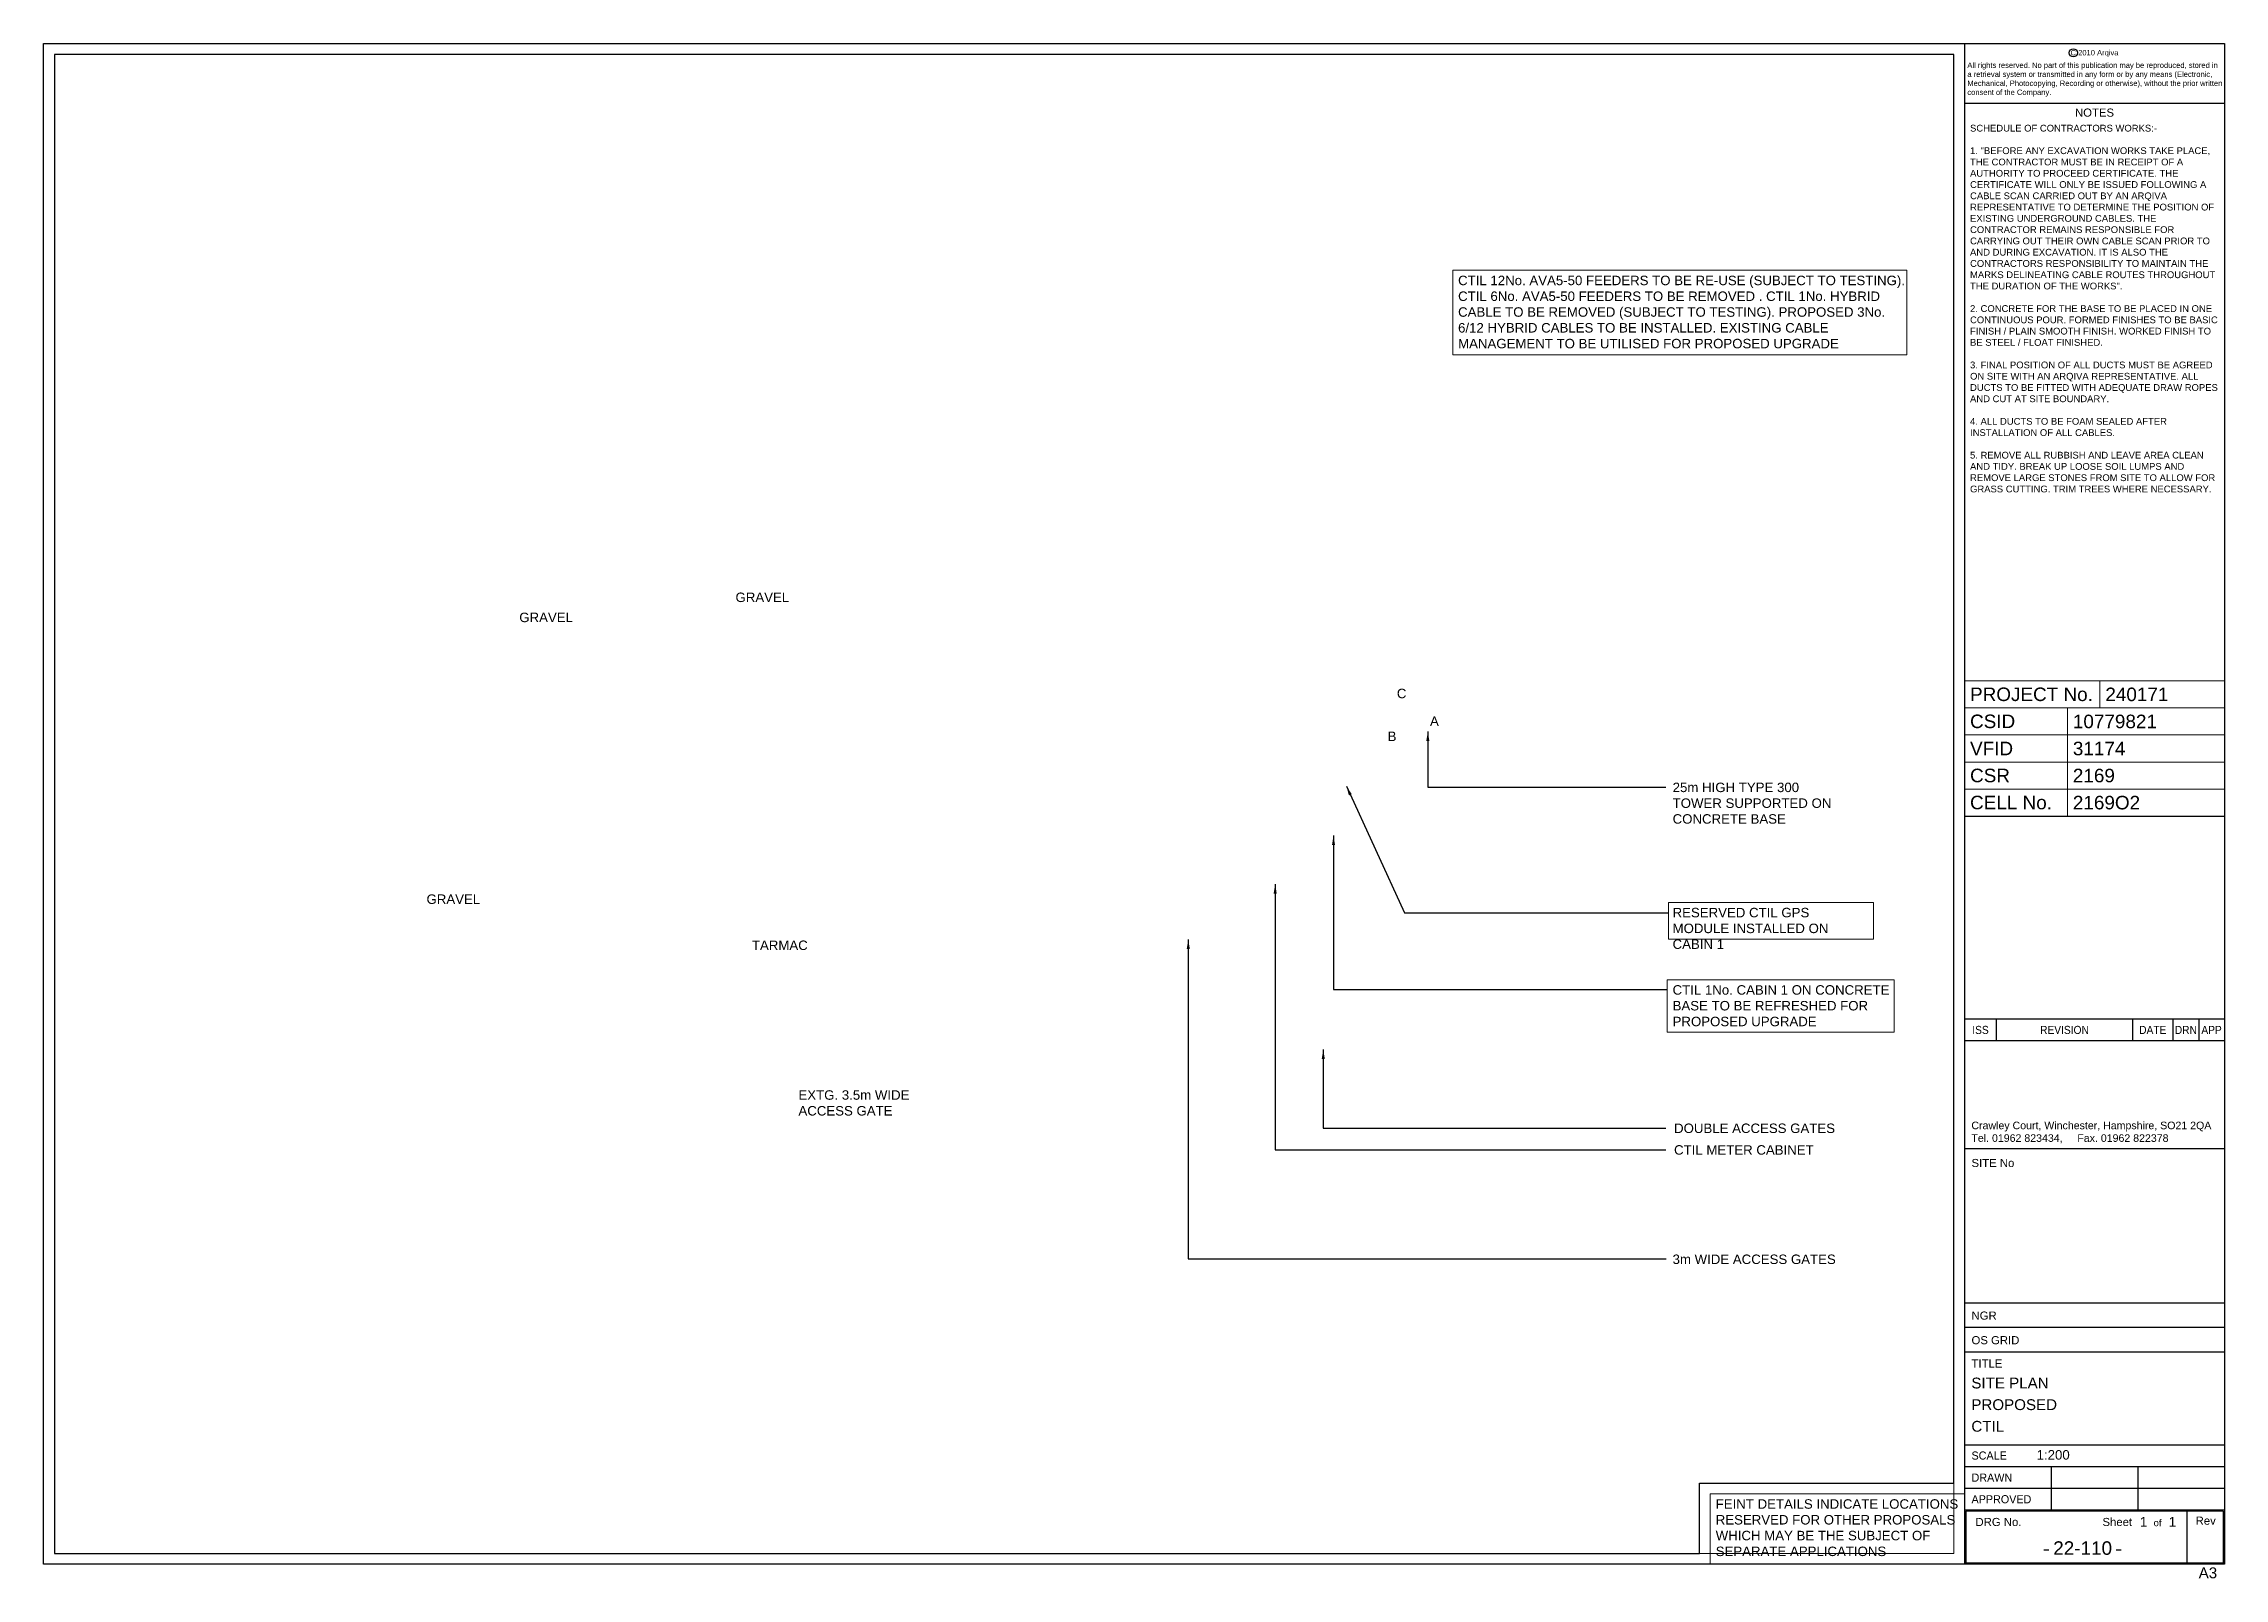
# Paper-space layout '22-110 CTIL SITE PLAN' of a CAD drawing. Header units: millimetres. Extents: x 0 to 403, y -3 to 281.
import ezdxf
from ezdxf.enums import TextEntityAlignment as Align

# ---------------------------------------------------------------- set-up
doc = ezdxf.new("R2010")
doc.units = ezdxf.units.MM
doc.header["$LTSCALE"] = 30
doc.layers.add('ACAD ENTITIES HIDDEN', color=7, linetype='Continuous')
doc.layers.add('BORDER', color=7, linetype='Continuous', lineweight=25)
doc.layers.add('TEXT AND DIMENSIONS', color=7, linetype='Continuous', lineweight=13)
doc.layers.add('VIEWPORTS', color=7, linetype='Continuous', plot=False)
doc.styles.add('textstyle3', font='arial.ttf')
doc.styles.add('textstyle4', font='arial.ttf', dxfattribs={"width": 0.9})
doc.styles.add('textstyle5', font='arial.ttf', dxfattribs={"width": 0.95})
doc.dimstyles.new('QCADDimStyle', dxfattribs={"dimtxt": 1.75, "dimasz": 1.75, "dimexe": 1.75, "dimexo": 1.75, "dimgap": 0.75, "dimtad": 1, "dimtoh": 1, "dimzin": 12, "dimdsep": 46, "dimtxsty": 'Standard', "dimcen": 0.09, "dimclrt": 256, "dimazin": 3, "dimtfac": 1, "dimtdec": 4, "dimtofl": 0, "dimtmove": 2, "dimatfit": 3, "dimfxl": 1, "dimtolj": 1, "dimtzin": 0, "dimarcsym": 0})

# ---------------------------------------------------------------- blocks, each defined once
blk = doc.blocks.new('A3MAS')
at = {"layer": 'BORDER'}
for p, q in [((0, 281), (403, 281)), ((0, 0), (0, 281)), ((355, 281), (355, 0)), ((403, 281), (403, 0)), ((355, 270), (403, 270)), ((355, 138.24), (403, 138.24)), ((403, 100.74), (355, 100.74)), ((403, 96.74), (355, 96.74)), ((360.85, 100.74), (360.85, 96.74)), ((386.04, 100.74), (386.04, 96.74)), ((393.5, 100.74), (393.5, 96.74)), ((398.25, 100.74), (398.25, 96.74)), ((403, 76.74), (355, 76.74)), ((403, 48.21), (355, 48.21)), ((403, 43.71), (355, 43.71)), ((403, 39.21), (355, 39.21)), ((403, 22), (355, 22)), ((403, 18), (355, 18)), ((371, 18), (371, 10)), ((387, 18), (387, 10)), ((403, 14), (355, 14)), ((403, 10), (355, 10)), ((355.2, 9.8), (355.2, 0.2)), ((402.8, 9.8), (355.2, 9.8)), ((396.05, 9.8), (396.05, 0.2)), ((402.8, 9.8), (402.8, 0.2)), ((403, 0), (0, 0)), ((402.8, 0.2), (355.2, 0.2))]:
    blk.add_line(p, q, dxfattribs=at)
at = {"layer": 'BORDER', "const_width": 0.25}
for points in [[(369.61, 2.64), (370.61, 2.64)], [(382.95, 2.64), (383.95, 2.64)]]:
    blk.add_lwpolyline(points, dxfattribs=at)
at = {"layer": 'BORDER'}
blk.add_circle((375.08, 279.3), 0.764, dxfattribs=at)
at = {"layer": 'BORDER', "style": 'textstyle3'}
blk.add_text('NOTES', height=1.5, dxfattribs=at).set_placement((379, 267.5), align=Align.CENTER)
at = {"layer": 'BORDER'}
for s, style, width, p in [('ISS', 'textstyle4', 0.9, (357.93, 98.73)), ('REVISION', 'textstyle4', 0.9, (373.45, 98.73)), ('DATE', 'textstyle4', 0.9, (389.77, 98.73)), ('DRN', 'textstyle4', 0.9, (395.88, 98.73)), ('APP', 'textstyle4', 0.9, (400.63, 98.73)), ('DRAWN', 'textstyle5', 0.95, (360.03, 16)), ('APPROVED', 'textstyle5', 0.95, (361.8, 12))]:
    blk.add_text(s, height=1.5, dxfattribs=dict(at, style=style, width=width)).set_placement(p, align=Align.MIDDLE_CENTER)
at = {"layer": 'BORDER', "style": 'textstyle3'}
for s, p in [('SITE No', (356.27, 73.39)), ('NGR', (356.27, 45.19)), ('OS GRID', (356.27, 40.64)), ('TITLE', (356.27, 36.33)), ('DRG No.', (357, 7.05))]:
    blk.add_text(s, height=1.5, dxfattribs=at).set_placement(p)
at = {"layer": 'BORDER', "style": 'textstyle5', "width": 0.95}
blk.add_text('SCALE', height=1.5, dxfattribs=at).set_placement((356.27, 19.33))
at = {"layer": 'BORDER', "style": 'textstyle3'}
for s, height, p in [('Sheet', 1.5, (383.21, 7.83)), ('of', 1.25, (390.65, 7.67)), ('Rev', 1.5, (399.55, 8.03))]:
    blk.add_text(s, height=height, dxfattribs=at).set_placement(p, align=Align.MIDDLE)
for s, insert, char_height, attachment_point in [('C 2010 Arqiva', (379, 279.82), 1, 2), ('A3', (399.96, -1.61), 2, 5)]:
    blk.add_mtext(s, dxfattribs=dict(at, insert=insert, char_height=char_height, attachment_point=attachment_point))
at = {"layer": 'BORDER', "attachment_point": 1, "style": 'textstyle3'}
for s, insert, char_height, width in [('All rights reserved. No part of this publication may be reproduced, stored in a retrieval system or transmitted in any form or by any means (Electronic, Mechanical, Photocopying, Recording or otherwise), without the prior written consent of the Company.', (355.5, 277.51), 1, 47), ('Crawley Court, Winchester, Hampshire, SO21 2QA\\PTel. 01962 823434,     Fax. 01962 822378', (356.25, 81.78), 1.4, 45.75)]:
    blk.add_mtext(s, dxfattribs=dict(at, insert=insert, char_height=char_height, width=width))
at = {"layer": 'BORDER', "style": 'textstyle3'}
for tag, p, height in [('TITLE1', (356.24, 32.48), 2), ('TITLE2', (356.24, 28.48), 2), ('TITLE3', (356.24, 24.48), 2), ('SCALE', (368.3, 19.33), 1.75)]:
    blk.add_attdef(tag, p, '', height=height, dxfattribs=at)
for tag, height, p in [('SHTNO', 1.8, (388.07, 7.83)), ('SHTOF', 1.8, (393.4, 7.83)), ('USERIDCATEGORY', 2.5, (376.81, 2.98))]:
    blk.add_attdef(tag, text='', height=height, dxfattribs=at).set_placement(p, align=Align.MIDDLE)

psp = doc.layouts.new('22-110 CTIL SITE PLAN')

# ---------------------------------------------------------------- linework, layer by layer
at = {"layer": 'TEXT AND DIMENSIONS'}
for p, q in [((355, 163.24), (403, 163.24)), ((380, 158.24), (380, 163.24)), ((355, 158.24), (403, 158.24)), ((374, 143.24), (374, 158.24)), ((355, 153.24), (403, 153.24)), ((355, 148.24), (403, 148.24)), ((355, 143.24), (403, 143.24)), ((374, 138.24), (374, 143.24)), ((355, 13), (308, 13)), ((308, 13), (308, 0))]:
    psp.add_line(p, q, dxfattribs=at)
for points in [[(260.39, 223.5), (344.33, 223.5), (344.33, 239.11), (260.39, 239.11)], [(300.29, 122.29), (338.15, 122.29), (338.15, 115.49), (300.29, 115.49)], [(300.03, 108), (341.99, 108), (341.99, 98.29), (300.03, 98.29)]]:
    psp.add_lwpolyline(points, close=True, dxfattribs=at)
at = {"layer": 'VIEWPORTS'}
psp.add_lwpolyline([(2, 279), (2, 2), (306, 2), (306, 2), (306, 15), (353, 15), (353, 279)], close=True, dxfattribs=at)

# ---------------------------------------------------------------- block references
at = {"layer": 'BORDER'}
psp.add_blockref('A3MAS', (0, 0), dxfattribs=at).add_auto_attribs({'USERIDCATEGORY': '22-110', 'SCALE': '1:200', 'SHTNO': '1', 'SHTOF': '1', 'TITLE1': 'SITE PLAN', 'TITLE2': 'PROPOSED', 'TITLE3': 'CTIL'})

# ---------------------------------------------------------------- texts
at = {"layer": 'ACAD ENTITIES HIDDEN', "insert": (356, 266), "char_height": 1.25, "width": 46, "attachment_point": 1, "style": 'textstyle3'}
psp.add_mtext('SCHEDULE OF CONTRACTORS WORKS:-\\P\\P1. "BEFORE ANY EXCAVATION WORKS TAKE PLACE, THE CONTRACTOR MUST BE IN RECEIPT OF A AUTHORITY TO PROCEED CERTIFICATE. THE CERTIFICATE WILL ONLY BE ISSUED FOLLOWING A CABLE SCAN CARRIED OUT BY AN ARQIVA REPRESENTATIVE TO DETERMINE THE POSITION OF EXISTING UNDERGROUND CABLES. THE CONTRACTOR REMAINS RESPONSIBLE FOR CARRYING OUT THEIR OWN CABLE SCAN PRIOR TO AND DURING EXCAVATION. IT IS ALSO THE CONTRACTORS RESPONSIBILITY TO MAINTAIN THE MARKS DELINEATING CABLE ROUTES THROUGHOUT THE DURATION OF THE WORKS".\\P\\P2. CONCRETE FOR THE BASE TO BE PLACED IN ONE CONTINUOUS POUR. FORMED FINISHES TO BE BASIC FINISH / PLAIN SMOOTH FINISH. WORKED FINISH TO BE STEEL / FLOAT FINISHED.\\P\\P3. FINAL POSITION OF ALL DUCTS MUST BE AGREED ON SITE WITH AN ARQIVA REPRESENTATIVE. ALL DUCTS TO BE FITTED WITH ADEQUATE DRAW ROPES AND CUT AT SITE BOUNDARY.\\P\\P4. ALL DUCTS TO BE FOAM SEALED AFTER INSTALLATION OF ALL CABLES.\\P\\P5. REMOVE ALL RUBBISH AND LEAVE AREA CLEAN AND TIDY. BREAK UP LOOSE SOIL LUMPS AND REMOVE LARGE STONES FROM SITE TO ALLOW FOR GRASS CUTTING. TRIM TREES WHERE NECESSARY.', dxfattribs=at)
at = {"layer": 'TEXT AND DIMENSIONS', "char_height": 1.75, "attachment_point": 1, "style": 'textstyle3'}
for s, insert, width in [('\\pxql;CTIL 12No. AVA5-50 FEEDERS TO BE RE-USE (SUBJECT TO TESTING). CTIL 6No. AVA5-50 FEEDERS TO BE REMOVED{\\A1; . CTIL 1No. HYBRID CABLE TO BE REMOVED }(SUBJECT TO TESTING). PROPOSED 3No. 6/12 HYBRID CABLES TO BE INSTALLED. EXISTING CABLE MANAGEMENT TO BE UTILISED FOR PROPOSED UPGRADE', (261.39, 238.11), 82.4), ('RESERVED CTIL GPS MODULE INSTALLED ON CABIN 1', (301.03, 121.29), 36.2936), ('FEINT DETAILS INDICATE LOCATIONS RESERVED FOR OTHER PROPOSALS WHICH MAY BE THE SUBJECT OF SEPARATE APPLICATIONS', (309, 12), 48.6012)]:
    psp.add_mtext(s, dxfattribs=dict(at, insert=insert, width=width))
at = {"layer": 'TEXT AND DIMENSIONS', "char_height": 1.75, "attachment_point": 1, "rotation": 359.9968, "style": 'textstyle3'}
for s, insert, width in [('GRAVEL', (127.86, 179.55), 9.0427), ('GRAVEL', (87.9, 175.84), 9.0427), ('25m HIGH TYPE 300\\PTOWER SUPPORTED ON CONCRETE BASE', (301.04, 144.43), 34.5615), ('GRAVEL', (70.76, 123.77), 9.0427), ('TARMAC', (130.89, 115.25), 9.0427), ('\\pxt6;CTIL 1No. CABIN 1 ON CONCRETE BASE TO BE REFRESHED FOR PROPOSED UPGRADE', (301.03, 107), 39.9607), ('EXTG. 3.5m WIDE\\PACCESS GATE', (139.49, 87.58), 28.8043), ('DOUBLE ACCESS GATES', (301.3, 81.43), 29.6422), ('CTIL METER CABINET', (301.3, 77.43), 25.7769), ('3m WIDE ACCESS GATES', (301.03, 57.22), 30.0468)]:
    psp.add_mtext(s, dxfattribs=dict(at, insert=insert, width=width))
for s, insert in [('C', (250.07, 161.78)), ('B', (248.37, 153.86)), ('A', (256.2, 156.66))]:
    psp.add_mtext(s, dxfattribs=dict(at, insert=insert))
at = {"layer": 'TEXT AND DIMENSIONS', "char_height": 2.5, "attachment_point": 4, "style": 'textstyle3'}
for s, insert in [('PROJECT No.', (356, 160.74)), ('CSID', (356, 155.74)), ('VFID', (356, 150.74)), ('CSR', (356, 145.74)), ('CELL No.', (356, 140.74))]:
    psp.add_mtext(s, dxfattribs=dict(at, insert=insert))
at = {"layer": 'TEXT AND DIMENSIONS', "style": 'textstyle3'}
for tag, p in [('240171', (381, 159.49)), ('10779821', (375, 154.49)), ('31174', (375, 149.49)), ('2169', (375, 144.49)), ('2169O2', (375, 139.49))]:
    psp.add_attdef(tag, p, '', height=2.5, dxfattribs=at)

# ---------------------------------------------------------------- leaders
at = {"layer": 'TEXT AND DIMENSIONS'}
for points in [[(255.8, 153.89), (255.8, 143.58), (299.76, 143.58)], [(240.75, 143.77), (251.5, 120.38), (300.28, 120.38)], [(238.37, 134.63), (238.37, 106.2), (300.03, 106.19)], [(227.59, 125.67), (227.59, 76.58), (299.79, 76.58)], [(211.53, 115.43), (211.53, 56.43), (299.86, 56.43)], [(236.48, 95.1), (236.48, 80.58), (299.79, 80.58)]]:
    psp.add_leader(points, dimstyle='QCADDimStyle', dxfattribs=at)

# ---------------------------------------------------------------- viewports
at = {"layer": 'VIEWPORTS', "view_target_point": (212134.5, 50492)}
psp.add_viewport(center=(177.5, 140.5), size=(351, 277), view_center_point=(1474.79, 0), view_height=55400.001, status=4, dxfattribs=at)
at = {"layer": 'VIEWPORTS'}
psp.add_viewport(center=(379, 117.49), size=(48, 41.5), view_center_point=(24, 16.7), view_height=41.5, dxfattribs=at)
psp.add_viewport(center=(379, 38.37), size=(48, 76.739), view_center_point=(24, -50.12), view_height=76.739, status=3, dxfattribs=at)

doc.saveas('drawing.dxf')
